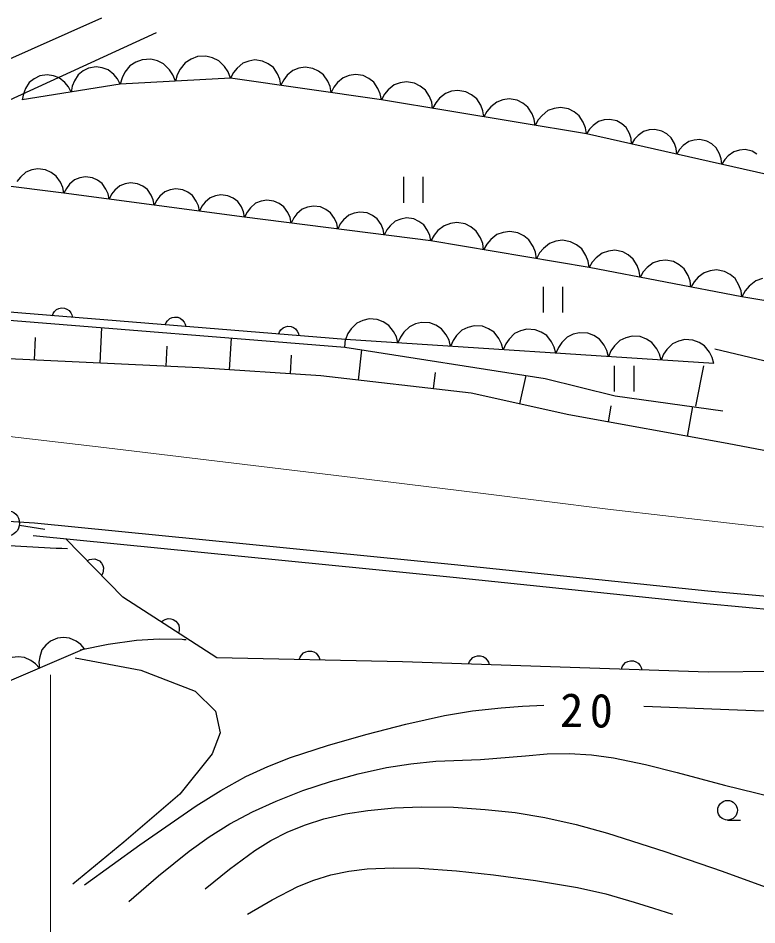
# Model space of a CAD drawing. Units: millimetres, scale not verified. Extents: x 40000 to 680000, y 20000 to 380000.
# Drawn here: x 214052 to 242795, y 241740 to 277022 of the extents above; entities that cross this region are included whole.
import ezdxf

# ---------------------------------------------------------------- set-up
doc = ezdxf.new("R2010")
doc.units = ezdxf.units.MM
doc.header["$LTSCALE"] = 1000
doc.linetypes.add('CHAIN', pattern=[18.5, 12, -1.5, 3.5, -1.5])
for name, color, linetype, lineweight in [('M-BGD', 7, 'Continuous', 25), ('M-BMK', 2, 'CHAIN', 13), ('M-STR-HTXT', 7, 'Continuous', 13)]:
    doc.layers.add(name, color=color, linetype=linetype, lineweight=lineweight)
doc.styles.add('ＭＳ ゴシック', font='')
doc.styles.get('ＭＳ ゴシック').set_extended_font_data('MS Gothic')

msp = doc.modelspace()

# ---------------------------------------------------------------- linework, layer by layer
at = {"layer": 'M-BGD'}
for p, q in [((217302, 277022), (194850, 267044)), ((196967, 266142), (219437, 276462)), ((218632, 275307), (218403, 275165)), ((218880, 275402), (218632, 275307)), ((219213, 275421), (218880, 275402)), ((219469, 275355), (219213, 275421)), ((219713, 275239), (219469, 275355)), ((219936, 275015), (219713, 275239)), ((220550, 275286), (220354, 275038)), ((220779, 275428), (220550, 275286)), ((221027, 275523), (220779, 275428)), ((221360, 275542), (221027, 275523)), ((221616, 275475), (221360, 275542)), ((221860, 275360), (221616, 275475)), ((222083, 275136), (221860, 275360)), ((222790, 275267), (222568, 275079)), ((223022, 275353), (222790, 275267)), ((223262, 275393), (223022, 275353)), ((223565, 275349), (223262, 275393)), ((223785, 275243), (223565, 275349)), ((223983, 275095), (223785, 275243)), ((216584, 274968), (216392, 274820)), ((216796, 275075), (216584, 274968)), ((217092, 275122), (216796, 275075)), ((217327, 275086), (217092, 275122)), ((217555, 275005), (217327, 275086)), ((217774, 274825), (217555, 275005)), ((218207, 274917), (218096, 274701)), ((218403, 275165), (218207, 274917)), ((220076, 274813), (219936, 275015)), ((220354, 275038), (220243, 274822)), ((222223, 274933), (222083, 275136)), ((222318, 274691), (222223, 274933)), ((222428, 274905), (222318, 274691)), ((222568, 275079), (222428, 274905)), ((224142, 274852), (223983, 275095)), ((224232, 274644), (224142, 274852)), ((224745, 274984), (224524, 274797)), ((224977, 275071), (224745, 274984)), ((225218, 275111), (224977, 275071)), ((225521, 275067), (225218, 275111)), ((225740, 274961), (225521, 275067)), ((225938, 274812), (225740, 274961)), ((214487, 274518), (214335, 274279)), ((214679, 274665), (214487, 274518)), ((214891, 274772), (214679, 274665)), ((215187, 274819), (214891, 274772)), ((215422, 274783), (215187, 274819)), ((215649, 274702), (215422, 274783)), ((215868, 274522), (215649, 274702)), ((216012, 274355), (215868, 274522)), ((216240, 274581), (216160, 274378)), ((216392, 274820), (216240, 274581)), ((217917, 274657), (217774, 274825)), ((218024, 274449), (217917, 274657)), ((218096, 274701), (218024, 274449)), ((222318, 274691), (218024, 274449)), ((220171, 274570), (220076, 274813)), ((220243, 274822), (220171, 274570)), ((228184, 273844), (222318, 274691)), ((224273, 274409), (224232, 274644)), ((224384, 274622), (224273, 274409)), ((224524, 274797), (224384, 274622)), ((226098, 274570), (225938, 274812)), ((226188, 274362), (226098, 274570)), ((226479, 274515), (226339, 274340)), ((226701, 274702), (226479, 274515)), ((226933, 274789), (226701, 274702)), ((227173, 274829), (226933, 274789)), ((227476, 274785), (227173, 274829)), ((227696, 274678), (227476, 274785)), ((227894, 274530), (227696, 274678)), ((228053, 274287), (227894, 274530)), ((228920, 274506), (228681, 274423)), ((229167, 274542), (228920, 274506)), ((229476, 274491), (229167, 274542)), ((218024, 274449), (214213, 273844)), ((214335, 274279), (214255, 274076)), ((216118, 274147), (216012, 274355)), ((216160, 274378), (216118, 274147)), ((226229, 274127), (226188, 274362)), ((226339, 274340), (226229, 274127)), ((228143, 274080), (228053, 274287)), ((228449, 274236), (228302, 274061)), ((228681, 274423), (228449, 274236)), ((229698, 274377), (229476, 274491)), ((229898, 274220), (229698, 274377)), ((230056, 273968), (229898, 274220)), ((230916, 274174), (230676, 274091)), ((231163, 274209), (230916, 274174)), ((231472, 274158), (231163, 274209)), ((231694, 274044), (231472, 274158)), ((214255, 274076), (214213, 273844)), ((228184, 273844), (228143, 274080)), ((228302, 274061), (228184, 273844)), ((236167, 272514), (228184, 273844)), ((230143, 273754), (230056, 273968)), ((230445, 273903), (230298, 273728)), ((230676, 274091), (230445, 273903)), ((231894, 273888), (231694, 274044)), ((232052, 273636), (231894, 273888)), ((232912, 273841), (232672, 273758)), ((233159, 273877), (232912, 273841)), ((233468, 273825), (233159, 273877)), ((233690, 273711), (233468, 273825)), ((230180, 273512), (230143, 273754)), ((230298, 273728), (230180, 273512)), ((232139, 273421), (232052, 273636)), ((232441, 273571), (232294, 273395)), ((232672, 273758), (232441, 273571)), ((233890, 273555), (233690, 273711)), ((234048, 273303), (233890, 273555)), ((234907, 273508), (234668, 273425)), ((235154, 273544), (234907, 273508)), ((235464, 273493), (235154, 273544)), ((235686, 273379), (235464, 273493)), ((232176, 273179), (232139, 273421)), ((232294, 273395), (232176, 273179)), ((234135, 273088), (234048, 273303)), ((234171, 272846), (234135, 273088)), ((234437, 273238), (234290, 273063)), ((234668, 273425), (234437, 273238)), ((235885, 273222), (235686, 273379)), ((236043, 272970), (235885, 273222)), ((237073, 273084), (236853, 273065)), ((237345, 273023), (237073, 273084)), ((234290, 273063), (234171, 272846)), ((236131, 272756), (236043, 272970)), ((236167, 272514), (236131, 272756)), ((236422, 272848), (236283, 272700)), ((236636, 273003), (236422, 272848)), ((236853, 273065), (236636, 273003)), ((237537, 272911), (237345, 273023)), ((237706, 272763), (237537, 272911)), ((237834, 272532), (237706, 272763)), ((236283, 272700), (236167, 272514)), ((243183, 270941), (236167, 272514)), ((237901, 272337), (237834, 272532)), ((238176, 272455), (238036, 272307)), ((238390, 272610), (238176, 272455)), ((238606, 272672), (238390, 272610)), ((238827, 272691), (238606, 272672)), ((239099, 272630), (238827, 272691)), ((239290, 272518), (239099, 272630)), ((239460, 272370), (239290, 272518)), ((237921, 272121), (237901, 272337)), ((238036, 272307), (237921, 272121)), ((239588, 272139), (239460, 272370)), ((239654, 271944), (239588, 272139)), ((239930, 272062), (239790, 271914)), ((240144, 272217), (239930, 272062)), ((240360, 272279), (240144, 272217)), ((240581, 272298), (240360, 272279)), ((240853, 272237), (240581, 272298)), ((241044, 272125), (240853, 272237)), ((241214, 271977), (241044, 272125)), ((239675, 271728), (239654, 271944)), ((239790, 271914), (239675, 271728)), ((241341, 271746), (241214, 271977)), ((241408, 271551), (241341, 271746)), ((241683, 271669), (241544, 271520)), ((241898, 271823), (241683, 271669)), ((242114, 271885), (241898, 271823)), ((242335, 271905), (242114, 271885)), ((242607, 271844), (242335, 271905)), ((242798, 271732), (242607, 271844)), ((241429, 271335), (241408, 271551)), ((241544, 271520), (241429, 271335)), ((215832, 270205), (208092, 271186)), ((214353, 271026), (214138, 270837)), ((214581, 271115), (214353, 271026)), ((214817, 271159), (214581, 271115)), ((215117, 271121), (214817, 271159)), ((215335, 271020), (215117, 271121)), ((215534, 270877), (215335, 271020)), ((214138, 270837), (214002, 270663)), ((215695, 270640), (215534, 270877)), ((215787, 270436), (215695, 270640)), ((216249, 270726), (216052, 270556)), ((216456, 270806), (216249, 270726)), ((216672, 270845), (216456, 270806)), ((216944, 270809), (216672, 270845)), ((217142, 270716), (216944, 270809)), ((217321, 270585), (217142, 270716)), ((218429, 270613), (218214, 270575)), ((218702, 270578), (218429, 270613)), ((229045, 270841), (229045, 269841)), ((229813, 269841), (229813, 270841)), ((215832, 270205), (215787, 270436)), ((215929, 270398), (215832, 270205)), ((216052, 270556), (215929, 270398)), ((217467, 270369), (217321, 270585)), ((217550, 270184), (217467, 270369)), ((217810, 270324), (217686, 270166)), ((218007, 270495), (217810, 270324)), ((218214, 270575), (218007, 270495)), ((218900, 270484), (218702, 270578)), ((219079, 270353), (218900, 270484)), ((219225, 270138), (219079, 270353)), ((219765, 270263), (219568, 270092)), ((219972, 270343), (219765, 270263)), ((220187, 270382), (219972, 270343)), ((220460, 270346), (220187, 270382)), ((220657, 270253), (220460, 270346)), ((222863, 269278), (215832, 270205)), ((217589, 269973), (217550, 270184)), ((217686, 270166), (217589, 269973)), ((219308, 269952), (219225, 270138)), ((219347, 269741), (219308, 269952)), ((219444, 269934), (219347, 269741)), ((219568, 270092), (219444, 269934)), ((220837, 270122), (220657, 270253)), ((220983, 269906), (220837, 270122)), ((221066, 269721), (220983, 269906)), ((221522, 270032), (221326, 269861)), ((221730, 270112), (221522, 270032)), ((221945, 270150), (221730, 270112)), ((222217, 270114), (221945, 270150)), ((222415, 270021), (222217, 270114)), ((222595, 269890), (222415, 270021)), ((223726, 269941), (223504, 269901)), ((224007, 269906), (223726, 269941)), ((224211, 269810), (224007, 269906)), ((221105, 269510), (221066, 269721)), ((221202, 269703), (221105, 269510)), ((221326, 269861), (221202, 269703)), ((222741, 269674), (222595, 269890)), ((222823, 269489), (222741, 269674)), ((223089, 269641), (222962, 269477)), ((223291, 269817), (223089, 269641)), ((223504, 269901), (223291, 269817)), ((224396, 269676), (224211, 269810)), ((224547, 269454), (224396, 269676)), ((225103, 269586), (224901, 269409)), ((225316, 269669), (225103, 269586)), ((225538, 269710), (225316, 269669)), ((225819, 269674), (225538, 269710)), ((226023, 269579), (225819, 269674)), ((226208, 269445), (226023, 269579)), ((222863, 269278), (222823, 269489)), ((222962, 269477), (222863, 269278)), ((230112, 268352), (222863, 269278)), ((224634, 269264), (224547, 269454)), ((224675, 269047), (224634, 269264)), ((224774, 269246), (224675, 269047)), ((224901, 269409), (224774, 269246)), ((226360, 269223), (226208, 269445)), ((226446, 269032), (226360, 269223)), ((226915, 269354), (226713, 269177)), ((227128, 269437), (226915, 269354)), ((227350, 269478), (227128, 269437)), ((227631, 269442), (227350, 269478)), ((227835, 269347), (227631, 269442)), ((228021, 269213), (227835, 269347)), ((228172, 268991), (228021, 269213)), ((228941, 269206), (228727, 269123)), ((229162, 269247), (228941, 269206)), ((229443, 269211), (229162, 269247)), ((229647, 269115), (229443, 269211)), ((226487, 268815), (226446, 269032)), ((226586, 269014), (226487, 268815)), ((226713, 269177), (226586, 269014)), ((228258, 268800), (228172, 268991)), ((228525, 268946), (228398, 268782)), ((228727, 269123), (228525, 268946)), ((229833, 268981), (229647, 269115)), ((229984, 268759), (229833, 268981)), ((230623, 268946), (230385, 268754)), ((230870, 269032), (230623, 268946)), ((231124, 269068), (230870, 269032)), ((231442, 269015), (231124, 269068)), ((231670, 268897), (231442, 269015)), ((231875, 268736), (231670, 268897)), ((228299, 268583), (228258, 268800)), ((228398, 268782), (228299, 268583)), ((230070, 268569), (229984, 268759)), ((230112, 268352), (230070, 268569)), ((230233, 268574), (230112, 268352)), ((230385, 268754), (230233, 268574)), ((232038, 268476), (231875, 268736)), ((232676, 268601), (232438, 268409)), ((232923, 268686), (232676, 268601)), ((233177, 268723), (232923, 268686)), ((233495, 268669), (233177, 268723)), ((233723, 268552), (233495, 268669)), ((233928, 268391), (233723, 268552)), ((236270, 267316), (230112, 268352)), ((232127, 268255), (232038, 268476)), ((232164, 268006), (232127, 268255)), ((232286, 268229), (232164, 268006)), ((232438, 268409), (232286, 268229)), ((234091, 268131), (233928, 268391)), ((234729, 268256), (234491, 268064)), ((234976, 268341), (234729, 268256)), ((235230, 268378), (234976, 268341)), ((235548, 268324), (235230, 268378)), ((235776, 268207), (235548, 268324)), ((235981, 268045), (235776, 268207)), ((234180, 267910), (234091, 268131)), ((234217, 267661), (234180, 267910)), ((234339, 267884), (234217, 267661)), ((234491, 268064), (234339, 267884)), ((236144, 267786), (235981, 268045)), ((236780, 267880), (236545, 267700)), ((237020, 267957), (236780, 267880)), ((237267, 267987), (237020, 267957)), ((237574, 267927), (237267, 267987)), ((237793, 267808), (237574, 267927)), ((237988, 267648), (237793, 267808)), ((236233, 267565), (236144, 267786)), ((236270, 267316), (236233, 267565)), ((236393, 267529), (236270, 267316)), ((236545, 267700), (236393, 267529)), ((238139, 267393), (237988, 267648)), ((238760, 267499), (238525, 267318)), ((239001, 267576), (238760, 267499)), ((239248, 267605), (239001, 267576)), ((239554, 267546), (239248, 267605)), ((239773, 267427), (239554, 267546)), ((242211, 266172), (236270, 267316)), ((238220, 267177), (238139, 267393)), ((238251, 266935), (238220, 267177)), ((238374, 267147), (238251, 266935)), ((238525, 267318), (238374, 267147)), ((239968, 267266), (239773, 267427)), ((240119, 267011), (239968, 267266)), ((240740, 267117), (240505, 266937)), ((240981, 267194), (240740, 267117)), ((241228, 267224), (240981, 267194)), ((241535, 267164), (241228, 267224)), ((241753, 267045), (241535, 267164)), ((240201, 266795), (240119, 267011)), ((240231, 266553), (240201, 266795)), ((240354, 266766), (240231, 266553)), ((240505, 266937), (240354, 266766)), ((241948, 266885), (241753, 267045)), ((242099, 266630), (241948, 266885)), ((242751, 266799), (242499, 266596)), ((243010, 266889), (242751, 266799)), ((234485, 266567), (234485, 265567)), ((235252, 265567), (235252, 266567)), ((242181, 266414), (242099, 266630)), ((242211, 266172), (242181, 266414)), ((242340, 266406), (242211, 266172)), ((242499, 266596), (242340, 266406)), ((248706, 265081), (242211, 266172)), ((215464, 265604), (215547, 265686)), ((215547, 265686), (215638, 265727)), ((215638, 265727), (215734, 265747)), ((215734, 265747), (215858, 265737)), ((215858, 265737), (215949, 265701)), ((215949, 265701), (216033, 265646)), ((226783, 264516), (213566, 265588)), ((215371, 265441), (215410, 265530)), ((215410, 265530), (215464, 265604)), ((216033, 265646), (216104, 265552)), ((216104, 265552), (216145, 265471)), ((216145, 265471), (216168, 265377)), ((219870, 265247), (219953, 265329)), ((219953, 265329), (220044, 265369)), ((220044, 265369), (220140, 265390)), ((220140, 265390), (220264, 265380)), ((220264, 265380), (220355, 265344)), ((220355, 265344), (220439, 265289)), ((227705, 265319), (227459, 265258)), ((228022, 265299), (227705, 265319)), ((213542, 265289), (226759, 264217)), ((217249, 263596), (217313, 264983)), ((219776, 265084), (219816, 265173)), ((219816, 265173), (219870, 265247)), ((220439, 265289), (220510, 265195)), ((220510, 265195), (220551, 265114)), ((220551, 265114), (220574, 265019)), ((224275, 264890), (224358, 264971)), ((224358, 264971), (224450, 265012)), ((224450, 265012), (224546, 265032)), ((224546, 265032), (224669, 265022)), ((224669, 265022), (224761, 264987)), ((224761, 264987), (224845, 264932)), ((227226, 265150), (227012, 264938)), ((227459, 265258), (227226, 265150)), ((228258, 265206), (228022, 265299)), ((228475, 265068), (228258, 265206)), ((228660, 264830), (228475, 265068)), ((229274, 265016), (229059, 264804)), ((229507, 265124), (229274, 265016)), ((229752, 265185), (229507, 265124)), ((230070, 265165), (229752, 265185)), ((230305, 265072), (230070, 265165)), ((230523, 264934), (230305, 265072)), ((231554, 264990), (231321, 264882)), ((231800, 265051), (231554, 264990)), ((232117, 265031), (231800, 265051)), ((232353, 264938), (232117, 265031)), ((224182, 264727), (224221, 264816)), ((224221, 264816), (224275, 264890)), ((224845, 264932), (224915, 264838)), ((224915, 264838), (224957, 264756)), ((224957, 264756), (224979, 264662)), ((226881, 264746), (226783, 264516)), ((227012, 264938), (226881, 264746)), ((228770, 264622), (228660, 264830)), ((228831, 264382), (228770, 264622)), ((229059, 264804), (228928, 264612)), ((230708, 264696), (230523, 264934)), ((230817, 264489), (230708, 264696)), ((231107, 264670), (230976, 264478)), ((231321, 264882), (231107, 264670)), ((232570, 264801), (232353, 264938)), ((232755, 264562), (232570, 264801)), ((233369, 264748), (233154, 264536)), ((233602, 264856), (233369, 264748)), ((233848, 264917), (233602, 264856)), ((234165, 264897), (233848, 264917)), ((234401, 264804), (234165, 264897)), ((234618, 264667), (234401, 264804)), ((234803, 264428), (234618, 264667)), ((235416, 264614), (235202, 264402)), ((235650, 264722), (235416, 264614)), ((235895, 264783), (235650, 264722)), ((236213, 264763), (235895, 264783)), ((236448, 264670), (236213, 264763)), ((236666, 264533), (236448, 264670)), ((237943, 264650), (237697, 264588)), ((238260, 264629), (237943, 264650)), ((238496, 264536), (238260, 264629)), ((214687, 263715), (214729, 264600)), ((222275, 263339), (222357, 264574)), ((226759, 264217), (226783, 264516)), ((241117, 263578), (226783, 264516)), ((228928, 264612), (228831, 264382)), ((230879, 264248), (230817, 264489)), ((230976, 264478), (230879, 264248)), ((232865, 264355), (232755, 264562)), ((232926, 264114), (232865, 264355)), ((233024, 264344), (232926, 264114)), ((233154, 264536), (233024, 264344)), ((234913, 264221), (234803, 264428)), ((235202, 264402), (235071, 264210)), ((236850, 264294), (236666, 264533)), ((236960, 264087), (236850, 264294)), ((237250, 264268), (237119, 264076)), ((237464, 264480), (237250, 264268)), ((237697, 264588), (237464, 264480)), ((238713, 264399), (238496, 264536)), ((238898, 264160), (238713, 264399)), ((239512, 264346), (239297, 264134)), ((239745, 264455), (239512, 264346)), ((239991, 264516), (239745, 264455)), ((240308, 264495), (239991, 264516)), ((240544, 264402), (240308, 264495)), ((240761, 264265), (240544, 264402)), ((240946, 264026), (240761, 264265)), ((219811, 263477), (219847, 264256)), ((226759, 264217), (234553, 262998)), ((227290, 262937), (227424, 264113)), ((234974, 263980), (234913, 264221)), ((235071, 264210), (234974, 263980)), ((237022, 263846), (236960, 264087)), ((237119, 264076), (237022, 263846)), ((239008, 263953), (238898, 264160)), ((239069, 263712), (239008, 263953)), ((239167, 263942), (239069, 263712)), ((239297, 264134), (239167, 263942)), ((241055, 263819), (240946, 264026)), ((241161, 264159), (250281, 261971)), ((221091, 263417), (213407, 263775)), ((224643, 263183), (224690, 263902)), ((241117, 263578), (241055, 263819)), ((225827, 263105), (221091, 263417)), ((230216, 262602), (230288, 263235)), ((237249, 263498), (237249, 262498)), ((238016, 262498), (238016, 263498)), ((240715, 263489), (240402, 261926)), ((231679, 262435), (225827, 263105)), ((233577, 262010), (233824, 263112)), ((234553, 262998), (237277, 262328)), ((235476, 261586), (231679, 262435)), ((237277, 262328), (241474, 261748)), ((237017, 261307), (237130, 261930)), ((240099, 260748), (240310, 261909)), ((241641, 260469), (235476, 261586)), ((247403, 259352), (241641, 260469)), ((212118, 257541), (214683, 257382)), ((214102, 257291), (215090, 257135)), ((214683, 257382), (231031, 255764)), ((214634, 256885), (230980, 255267)), ((213201, 256530), (215528, 256404)), ((218128, 254488), (215911, 256758)), ((215528, 256404), (215747, 256395)), ((215747, 256395), (215976, 256386)), ((216740, 255909), (216828, 255951)), ((216828, 255951), (216918, 255971)), ((216918, 255971), (217034, 255978)), ((217034, 255978), (217129, 255948)), ((217129, 255948), (217215, 255901)), ((217215, 255901), (217302, 255812)), ((217302, 255812), (217347, 255725)), ((217366, 255511), (217344, 255423)), ((217347, 255725), (217375, 255629)), ((217375, 255629), (217366, 255511)), ((231031, 255764), (240889, 254741)), ((217344, 255423), (217299, 255337)), ((230980, 255267), (240840, 254243)), ((240889, 254741), (246028, 254265)), ((221784, 252134), (218128, 254488)), ((240840, 254243), (245992, 253766)), ((219620, 253527), (219696, 253587)), ((219696, 253587), (219779, 253627)), ((219779, 253627), (219890, 253660)), ((219890, 253660), (219990, 253653)), ((219990, 253653), (220085, 253625)), ((220085, 253625), (220189, 253558)), ((220189, 253558), (220253, 253484)), ((220253, 253484), (220301, 253396)), ((220301, 253396), (220319, 253279)), ((220317, 253188), (220292, 253094)), ((220319, 253279), (220317, 253188)), ((215128, 252628), (214980, 252440)), ((215307, 252783), (215128, 252628)), ((215580, 252899), (215307, 252783)), ((215815, 252921), (215580, 252899)), ((216053, 252898), (215815, 252921)), ((216307, 252778), (216053, 252898)), ((216486, 252651), (216307, 252778)), ((216470, 252436), (217560, 252658)), ((216638, 252477), (216486, 252651)), ((217560, 252658), (218654, 252818)), ((218654, 252818), (219537, 252865)), ((219537, 252865), (220434, 252852)), ((220434, 252852), (220504, 252850)), ((220504, 252850), (220584, 252848)), ((216638, 252477), (199044, 244967)), ((214980, 252440), (214891, 252173)), ((225076, 252233), (225154, 252319)), ((225154, 252319), (225243, 252366)), ((225243, 252366), (225338, 252392)), ((225338, 252392), (225462, 252389)), ((225462, 252389), (225555, 252359)), ((225555, 252359), (225642, 252309)), ((225642, 252309), (225718, 252219)), ((214055, 252170), (213820, 252148)), ((214294, 252147), (214055, 252170)), ((214548, 252027), (214294, 252147)), ((214727, 251901), (214548, 252027)), ((214891, 252173), (214863, 251959)), ((214863, 251959), (214879, 251726)), ((216266, 252136), (218831, 251653)), ((229001, 251979), (221784, 252134)), ((224993, 252065), (225026, 252156)), ((225026, 252156), (225076, 252233)), ((225718, 252219), (225764, 252140)), ((225764, 252140), (225792, 252048)), ((240897, 251576), (229001, 251979)), ((231575, 251892), (231610, 251983)), ((231610, 251983), (231661, 252059)), ((231661, 252059), (231740, 252144)), ((231740, 252144), (231830, 252189)), ((231830, 252189), (231924, 252214)), ((231924, 252214), (232048, 252210)), ((232048, 252210), (232141, 252179)), ((232141, 252179), (232228, 252128)), ((232228, 252128), (232303, 252037)), ((232303, 252037), (232348, 251958)), ((232348, 251958), (232375, 251865)), ((237609, 251858), (237688, 251943)), ((237688, 251943), (237777, 251988)), ((237777, 251988), (237872, 252013)), ((237872, 252013), (237996, 252009)), ((237996, 252009), (238089, 251977)), ((238089, 251977), (238175, 251926)), ((238175, 251926), (238250, 251836)), ((214879, 251726), (214727, 251901)), ((218831, 251653), (220943, 250838)), ((237523, 251690), (237558, 251781)), ((237558, 251781), (237609, 251858)), ((238250, 251836), (238296, 251756)), ((238296, 251756), (238323, 251663)), ((247247, 251638), (240897, 251576)), ((220943, 250838), (221728, 250054)), ((231737, 250066), (232847, 250190)), ((232847, 250190), (233675, 250248)), ((233675, 250248), (234504, 250291)), ((238402, 250248), (242703, 250082)), ((221728, 250054), (221909, 249209)), ((229132, 249551), (230645, 249883)), ((230645, 249883), (231737, 250066)), ((242703, 250082), (247017, 249976)), ((227637, 249162), (229132, 249551)), ((221909, 249209), (221607, 248394)), ((226130, 248736), (227637, 249162)), ((224646, 248254), (226130, 248736)), ((221607, 248394), (220340, 246824)), ((233787, 248316), (234633, 248391)), ((234633, 248391), (235490, 248407)), ((235490, 248407), (236356, 248352)), ((223765, 247908), (224646, 248254)), ((229337, 248012), (230300, 248106)), ((230300, 248106), (232043, 248181)), ((232043, 248181), (233787, 248316)), ((236356, 248352), (237221, 248236)), ((237221, 248236), (238465, 247985)), ((222909, 247507), (223765, 247908)), ((227287, 247617), (228391, 247860)), ((228391, 247860), (229337, 248012)), ((238465, 247985), (239693, 247675)), ((221933, 246965), (222909, 247507)), ((226204, 247317), (227287, 247617)), ((239693, 247675), (241535, 247170)), ((225134, 246964), (226204, 247317)), ((241535, 247170), (243388, 246725)), ((220340, 246824), (218167, 244953)), ((220983, 246370), (221933, 246965)), ((224086, 246555), (225134, 246964)), ((218783, 244853), (220983, 246370)), ((223174, 246137), (224086, 246555)), ((227657, 246195), (228700, 246294)), ((228700, 246294), (229751, 246334)), ((229751, 246334), (230989, 246314)), ((230989, 246314), (232226, 246234)), ((222292, 245667), (223174, 246137)), ((225946, 245862), (226789, 246057)), ((226789, 246057), (227657, 246195)), ((232226, 246234), (233388, 246110)), ((233388, 246110), (234549, 245924)), ((234549, 245924), (235765, 245646)), ((221479, 245163), (222292, 245667)), ((224548, 245362), (225230, 245638)), ((225230, 245638), (225946, 245862)), ((235765, 245646), (236977, 245306)), ((241655, 245816), (242152, 245816)), ((223888, 245023), (224548, 245362)), ((236977, 245306), (239213, 244601)), ((218167, 244953), (216175, 243324)), ((220708, 244614), (221479, 245163)), ((223257, 244630), (223888, 245023)), ((216634, 243298), (218783, 244853)), ((219518, 243654), (220708, 244614)), ((222272, 243908), (223257, 244630)), ((239213, 244601), (241442, 243835)), ((221325, 243138), (222272, 243908)), ((226216, 243687), (226918, 243831)), ((226918, 243831), (227634, 243916)), ((227634, 243916), (228651, 243960)), ((228651, 243960), (229666, 243944)), ((229666, 243944), (231113, 243847)), ((231113, 243847), (232553, 243689)), ((241442, 243835), (243404, 243117)), ((218362, 242645), (219518, 243654)), ((224939, 243227), (225563, 243484)), ((225563, 243484), (226216, 243687)), ((232553, 243689), (234187, 243471)), ((234187, 243471), (235811, 243194)), ((223941, 242716), (224939, 243227)), ((235811, 243194), (236920, 242942)), ((236920, 242942), (238025, 242629)), ((222970, 242151), (223941, 242716)), ((238025, 242629), (238768, 242394)), ((238768, 242394), (239510, 242151))]:
    msp.add_line(p, q, dxfattribs=at)
for centre, radius in [((213609, 257369), 498), ((241655, 246199), 382)]:
    msp.add_circle(centre, radius, dxfattribs=at)
at = {"layer": 'M-BMK'}
for p, q in [((212207, 260923), (217162, 260338)), ((217162, 260338), (222125, 259746)), ((222125, 259746), (227078, 259146)), ((227078, 259146), (232040, 258533)), ((232040, 258533), (236991, 257922)), ((236991, 257922), (241952, 257340)), ((241952, 257340), (245370, 256972))]:
    msp.add_line(p, q, dxfattribs=at)
at = {"layer": 'M-STR-HTXT'}
msp.add_line((215309, 251475), (215309, 235483), dxfattribs=at)

# ---------------------------------------------------------------- texts
at = {"layer": 'M-BGD', "insert": (235133, 249424), "char_height": 1320, "attachment_point": 7, "rotation": 359.1, "style": 'ＭＳ ゴシック'}
msp.add_mtext('\\T1.28;20', dxfattribs=at)

doc.saveas('drawing.dxf')
